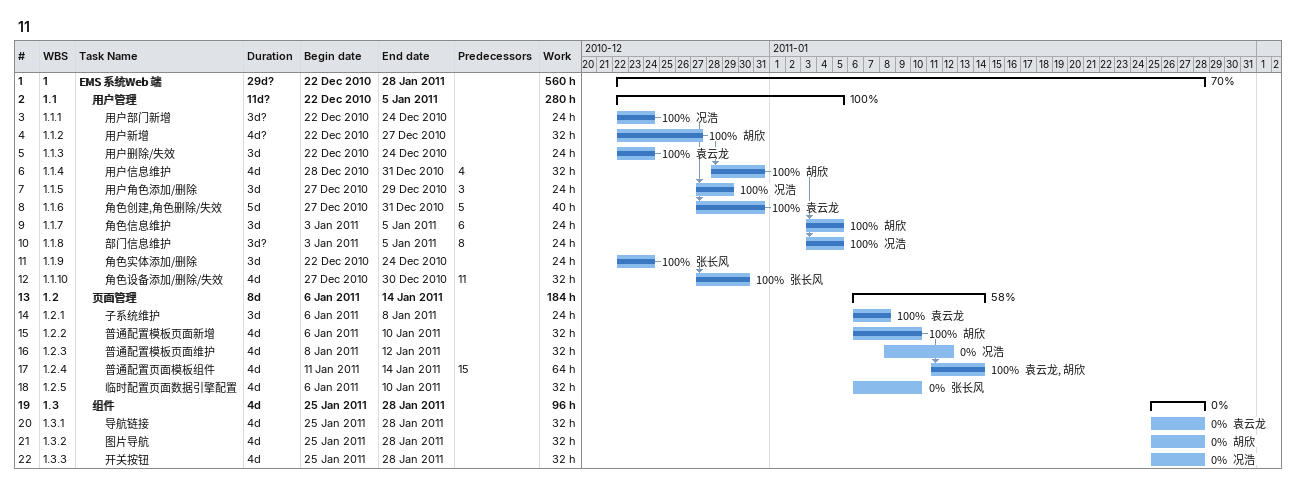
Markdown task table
11

| ID | WBS | Task | Duration | Start | Finish | Predecessors | Resources | % complete | Work (h) |
|---|---|---|---|---|---|---|---|---|---|
| 1 | 1 | **EMS 系统Web 端** | 29d? | 2010-12-22 | 2011-01-28 |  |  | 70 | 560 |
| 2 | 1.1 | **用户管理** | 11d? | 2010-12-22 | 2011-01-05 |  |  | 100 | 280 |
| 3 | 1.1.1 | 用户部门新增 | 3d? | 2010-12-22 | 2010-12-24 |  | 况浩 | 100 | 24 |
| 4 | 1.1.2 | 用户新增 | 4d? | 2010-12-22 | 2010-12-27 |  | 胡欣 | 100 | 32 |
| 5 | 1.1.3 | 用户删除/失效 | 3d | 2010-12-22 | 2010-12-24 |  | 袁云龙 | 100 | 24 |
| 6 | 1.1.4 | 用户信息维护 | 4d | 2010-12-28 | 2010-12-31 | 4 | 胡欣 | 100 | 32 |
| 7 | 1.1.5 | 用户角色添加/删除 | 3d | 2010-12-27 | 2010-12-29 | 3 | 况浩 | 100 | 24 |
| 8 | 1.1.6 | 角色创建,角色删除/失效 | 5d | 2010-12-27 | 2010-12-31 | 5 | 袁云龙 | 100 | 40 |
| 9 | 1.1.7 | 角色信息维护 | 3d | 2011-01-03 | 2011-01-05 | 6 | 胡欣 | 100 | 24 |
| 10 | 1.1.8 | 部门信息维护 | 3d? | 2011-01-03 | 2011-01-05 | 8 | 况浩 | 100 | 24 |
| 11 | 1.1.9 | 角色实体添加/删除 | 3d | 2010-12-22 | 2010-12-24 |  | 张长风 | 100 | 24 |
| 12 | 1.1.10 | 角色设备添加/删除/失效 | 4d | 2010-12-27 | 2010-12-30 | 11 | 张长风 | 100 | 32 |
| 13 | 1.2 | **页面管理** | 8d | 2011-01-06 | 2011-01-14 |  |  | 58 | 184 |
| 14 | 1.2.1 | 子系统维护 | 3d | 2011-01-06 | 2011-01-08 |  | 袁云龙 | 100 | 24 |
| 15 | 1.2.2 | 普通配置模板页面新增 | 4d | 2011-01-06 | 2011-01-10 |  | 胡欣 | 100 | 32 |
| 16 | 1.2.3 | 普通配置模板页面维护 | 4d | 2011-01-08 | 2011-01-12 |  | 况浩 | 0 | 32 |
| 17 | 1.2.4 | 普通配置页面模板组件 | 4d | 2011-01-11 | 2011-01-14 | 15 | 袁云龙, 胡欣 | 100 | 64 |
| 18 | 1.2.5 | 临时配置页面数据引擎配置 | 4d | 2011-01-06 | 2011-01-10 |  | 张长风 | 0 | 32 |
| 19 | 1.3 | **组件** | 4d | 2011-01-25 | 2011-01-28 |  |  | 0 | 96 |
| 20 | 1.3.1 | 导航链接 | 4d | 2011-01-25 | 2011-01-28 |  | 袁云龙 | 0 | 32 |
| 21 | 1.3.2 | 图片导航 | 4d | 2011-01-25 | 2011-01-28 |  | 胡欣 | 0 | 32 |
| 22 | 1.3.3 | 开关按钮 | 4d | 2011-01-25 | 2011-01-28 |  | 况浩 | 0 | 32 |
